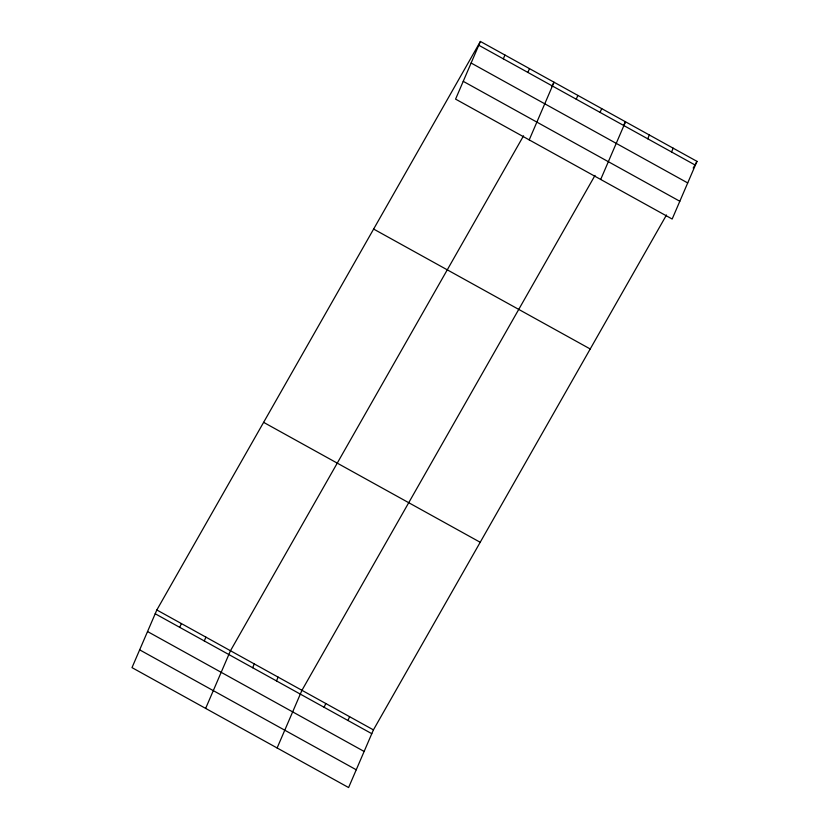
<?xml version="1.0" encoding="UTF-8"?>
<svg xmlns="http://www.w3.org/2000/svg" width="829" height="829" viewBox="0 0 829 829"><rect width="100%" height="100%" fill="white"/><g stroke="black" fill="none" stroke-linecap="round" stroke-linejoin="round"><path stroke-width="1.24" d="M480.405 41.45L455.577 99.117L672.164 219.032L697.002 161.375L480.405 41.45L156.836 609.968L131.998 667.625L348.594 787.55L373.423 729.883L666.495 214.97M179.748 627.356L181.375 623.553M204.286 640.941L205.924 637.149M205.644 708.401L230.472 650.744L523.545 135.821M503.317 58.838L504.954 55.046M252.658 667.728L254.296 663.925M527.866 72.434L529.503 68.631M276.492 680.92L278.119 677.117M529.213 139.883L554.052 82.226L551.513 86.693M277.114 747.976L301.953 690.308L595.015 175.396M576.238 99.211L577.875 95.418M324.139 707.303L325.776 703.5M600.061 112.402L601.699 108.609M347.962 720.494L349.6 716.691M600.693 179.458L625.522 121.801L623.615 125.148M647.718 138.785L649.356 134.992M671.542 151.976L673.179 148.184M693.189 168.069L697.002 161.375M478.779 45.243L695.365 165.168M471.121 63.025L687.707 182.94M463.235 81.335L679.821 201.26M373.63 229.063L590.217 348.978M263.612 422.355L480.209 542.28M156.836 609.968L373.423 729.883M155.199 613.761L371.786 733.686M147.541 631.543L364.138 751.457M139.655 649.853L356.242 769.778"/></g></svg>
